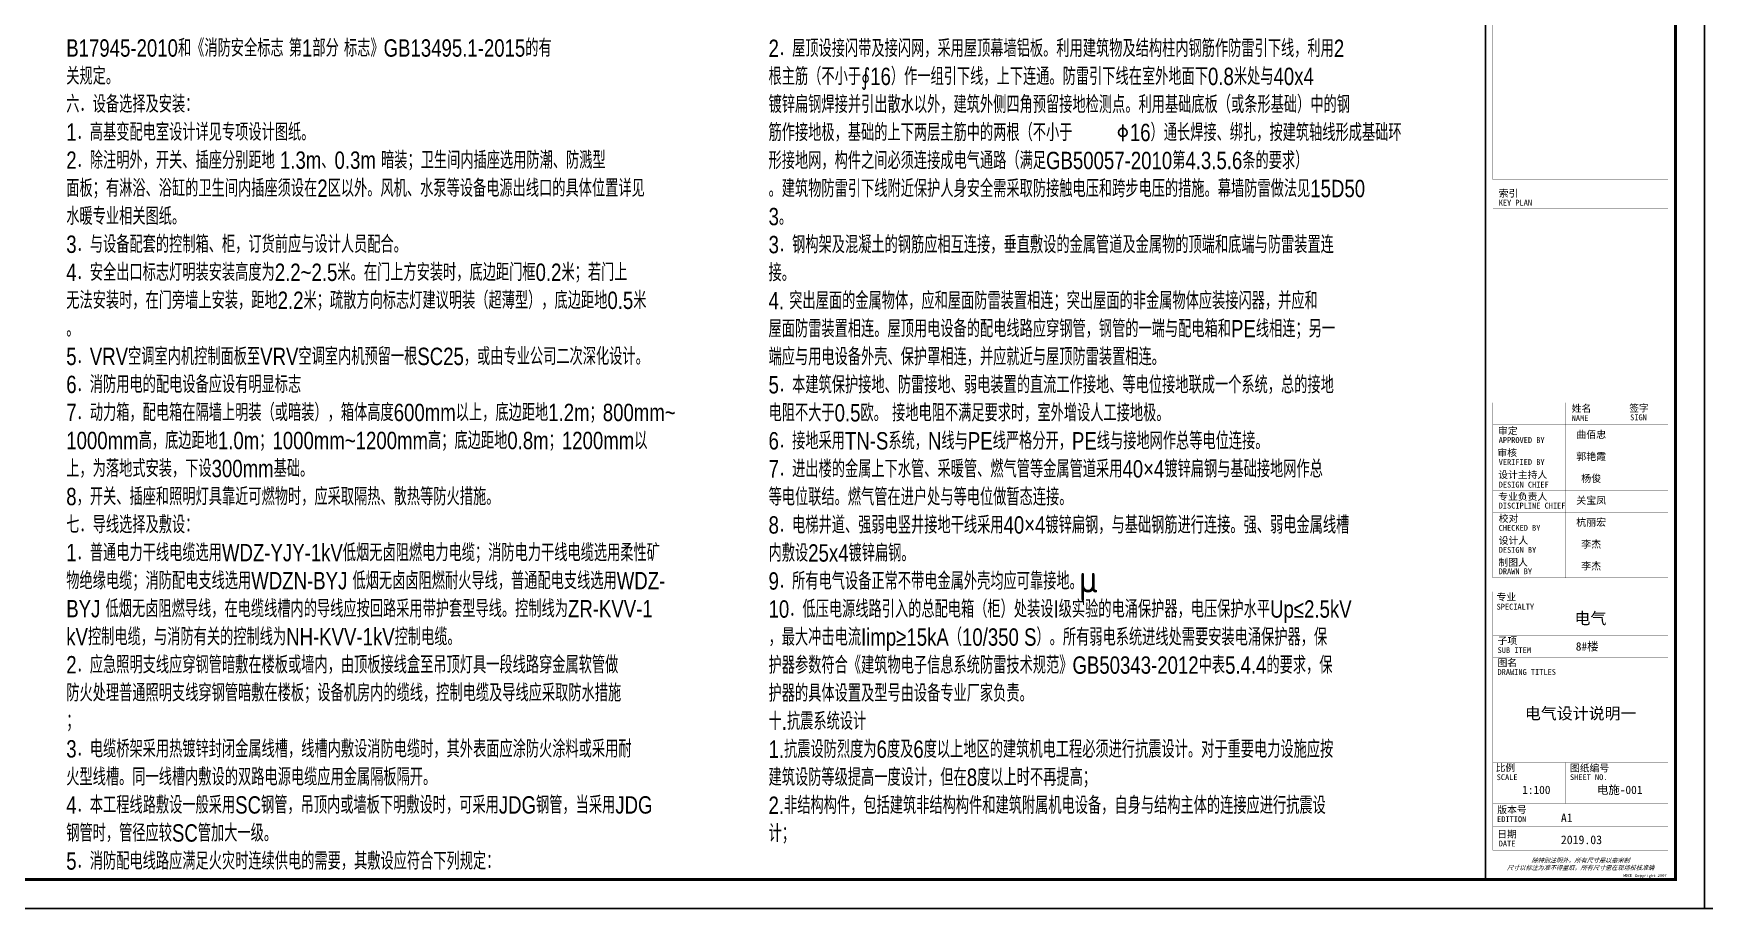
# Model space of a CAD drawing. Extents: x 337716 to 534539, y 642056 to 701458.
# Drawn here: x 393212 to 450439, y 642056 to 672025 of the extents above; entities that cross this region are included whole.
import ezdxf
from ezdxf.enums import TextEntityAlignment as Align

# ---------------------------------------------------------------- set-up
doc = ezdxf.new("R2010")
doc.units = 0
doc.header["$LTSCALE"] = 1000
doc.header["$MEASUREMENT"] = 0
doc.layers.get('0').update_dxf_attribs({"linetype": 'CONTINUOUS'})
for name, color, linetype in [('DIM-箱柜', 3, 'CONTINUOUS'), ('SHEET_LINE', 6, 'CONTINUOUS'), ('SHEET_TEXT', 7, 'CONTINUOUS'), ('TEL_TEXT', 3, 'CONTINUOUS'), ('TEL_TITLE', 7, 'CONTINUOUS'), ('字', 7, 'CONTINUOUS')]:
    doc.layers.add(name, color=color, linetype=linetype)
doc.layers.add('内审要求修改2.10', color=6, linetype='CONTINUOUS', plot=False)
doc.styles.add('_HZTXT', font='ROS', dxfattribs={"width": 0.8, "bigfont": 'JD'})
doc.styles.get("Standard").update_dxf_attribs({"font": 'gbenor.shx', "bigfont": 'gbcbig.shx'})
doc.styles.add('华文细黑', font='STXIHEI.TTF')

# ---------------------------------------------------------------- blocks, each defined once
blk = doc.blocks.new('WDCE Copyright200X')
at = {"const_width": 0.016}
blk.add_lwpolyline([(-10.59940458634446, 1.256125771104962, 0.9999999999999999), (-11.39940458634373, 1.256125771104962, 1)], format="xyb", close=True, dxfattribs=at)
at = {"style": '华文细黑'}
for s, p in [('WDCE ', (-11.46336867556965, 0.5)), ('     Copyright ', (-3.513135566328856, 0.5))]:
    blk.add_text(s, height=1, dxfattribs=at).set_placement(p, align=Align.BOTTOM_RIGHT)
blk.add_text('c', height=0.6000000000000001, dxfattribs=at).set_placement((-11.03913788745558, 1.346005004482322), align=Align.MIDDLE_CENTER)
blk.add_attdef('200X', text='', height=1, dxfattribs=at).set_placement((-0.4516160869134183, 0.5), align=Align.BOTTOM_RIGHT)
blk = doc.blocks.new('A$C51FB5BAD')
at = {"layer": 'SHEET_LINE', "const_width": 50}
blk.add_lwpolyline([(-6500, -57400), (0, -57400), (0, -6150), (-6500, -6150)], close=True, dxfattribs=at)
at = {"layer": 'SHEET_LINE'}
for points, const_width in [([(-6250, -15739.90927883727), (-6250, -33442.5692015125)], 4.999999999999995), ([(-6250, -33442.5692015125), (-250, -33442.5692015125), (-250, -15739.90927883727)], 4.999999999999995), ([(-5750, -32739.90927883727), (-750, -32739.90927883727)], 4.999999999999995), ([(-6250, -33442.5692015125), (-250, -33442.5692015125)], 4.999999999999995), ([(-6250, -34426.408000428), (-250, -34426.408000428)], 5), ([(-6250, -47073.79014326888), (-250, -47073.79014326865), (-250, -41073.79014326865), (-6250, -41073.79014326888), (-6250, -47073.79014326888)], 5), ([(-3750, -41073.79014326888), (-3750, -47073.79014326888)], 5), ([(-2000, -41073.79014326888), (-2000, -47073.79014326888)], 5), ([(-6250, -41823.79014326888), (-250, -41823.79014326865)], 5), ([(-6250, -42573.79014326888), (-250, -42573.79014326865)], 5), ([(-6250, -43323.79014326888), (-250, -43323.79014326865)], 5), ([(-6250, -44073.79014326888), (-250, -44073.79014326865)], 5), ([(-6250, -44823.79014326888), (-250, -44823.79014326888)], 5), ([(-6250, -45573.79014326888), (-250, -45573.79014326888)], 5), ([(-6250, -46323.79014326888), (-250, -46323.79014326888)], 5), ([(-6250, -47550), (-250, -47550), (-250, -56400), (-6250, -56400), (-6250, -47550)], 5), ([(-6250, -49050), (-250, -49050)], 5), ([(-6250, -49800), (-250, -49800)], 5), ([(-6250, -53400), (-250, -53400)], 5), ([(-3750, -53400), (-3750, -54800)], 5), ([(-6250, -54800), (-250, -54800)], 5), ([(-6250, -55600), (-250, -55600)], 5)]:
    blk.add_lwpolyline(points, dxfattribs=dict(at, const_width=const_width))
at = {"layer": 'SHEET_TEXT', "xscale": 100, "yscale": 100, "zscale": 100}
blk.add_blockref('WDCE Copyright200X', (-250, -57400), dxfattribs=at).add_auto_attribs({'200X': '2007'})
at = {"layer": 'SHEET_TEXT', "style": '华文细黑'}
for s, height, p in [('索引', 240, (-6049.999999999534, -33786.30141517287)), ('KEY PLAN', 200, (-6049.999999999534, -34126.408000428)), ('姓名', 240, (-3550.41412406601, -41152.59650176391)), ('签字', 240, (-1580.647144262679, -41143.17406290397)), ('NAME', 200, (-3549.999999999534, -41504.4060244537)), ('SIGN', 200, (-1549.999999999534, -41479.91331950552)), ('审定', 240, (-6072.919720873702, -41919.21080734837)), ('APPROVED BY', 200, (-6049.999999999534, -42255.84529553191)), ('审核', 240, (-6095.484962373506, -42670.63414406637)), ('设计主持人', 240, (-6067.762178376317, -43423.79014326888)), ('VERIFIED BY', 200, (-6049.999999999534, -43008.50553695508)), ('DESIGN CHIEF', 200, (-6049.999999999534, -43781.45898271468)), ('专业负责人', 240, (-6066.716142653488, -44173.79014326888)), ('DISCIPLINE CHIEF', 200, (-6049.999999999534, -44501.62229174003)), ('校对', 240, (-6049.999999999534, -44923.79014326888)), ('CHECKED BY', 200, (-6049.999999999534, -45262.91736291465)), ('设计人', 240, (-6049.999999999534, -45673.79014326888)), ('DESIGN BY', 200, (-6049.999999999534, -46016.76331991027)), ('制图人', 240, (-6060.586335487664, -46423.79014326888)), ('DRAWN BY', 200, (-6049.999999999534, -46750.22883194708)), ('SPECIALTY', 200, (-6123.055664503947, -47962.163692981)), ('专业', 240, (-6123.055664503947, -47607.42757251579)), ('子项', 240, (-6087.761322115548, -49108.08586076833)), ('SUB ITEM', 200, (-6087.761322115548, -49450)), ('DRAWING TITLES', 200, (-6090.551381231286, -50200)), ('图名', 240, (-6090.551381231286, -49859.48967789533)), ('比例', 240, (-6155.535357425455, -53457.82832167298)), ('图纸编号', 240, (-3610.272843154613, -53467.57815827429)), ('SCALE', 200, (-6118.59800124215, -53800)), ('SHEET NO.', 200, (-3610.272843154613, -53800)), ('版本号', 240, (-6100.421948333271, -54897.44591608248)), ('EDITION', 200, (-6106.149774414022, -55239.42180095962)), ('日期', 240, (-6100.421948333271, -55731.67351087392)), ('DATE', 200, (-6049.999999999534, -56073.64939575107))]:
    blk.add_text(s, height=height, dxfattribs=at).set_placement(p, align=Align.TOP_LEFT)
at = {"layer": 'SHEET_TEXT', "style": '华文细黑', "oblique": 20}
for s, p in [('除特别注明外，所有尺寸是以毫米制', (-3249.999999999534, -56749.99999999953)), ('尺寸以标注为准不得量取，所有尺寸需在现场校核准确', (-3249.999999999534, -56999.99999999953))]:
    blk.add_text(s, height=150, dxfattribs=at).set_placement(p, align=Align.MIDDLE_CENTER)
at = {"layer": '字', "style": '华文细黑'}
for s, p in [('A1', (-3920.827222017571, -55440.85934507404)), ('2019.03', (-3920.827222017571, -56193.45068578073))]:
    blk.add_text(s, height=296.2338064533867, dxfattribs=at).set_placement(p)
at = {"layer": '字', "insert": (-2908.361981191672, -48482.13615655457), "char_height": 400, "width": 78154.15673822165, "attachment_point": 5, "style": '华文细黑'}
blk.add_mtext('电气', dxfattribs=at)
blk = doc.blocks.new('SADF AGF AERG AER GER')
at = {"layer": 'DIM-箱柜'}
blk.add_lwpolyline([(-462149.7959025296, -1228514.088561067), (-378049.7959025296, -1228514.088561067), (-378049.7959025296, -1287914.088561067), (-462149.7959025296, -1287914.088561067)], close=True, dxfattribs=at)
blk = doc.blocks.new('A$C6873132B')
at = {"layer": 'DIM-箱柜'}
blk.add_blockref('SADF AGF AERG AER GER', (378049.7959025296, 1287914.088561068), dxfattribs=at)

msp = doc.modelspace()

# ---------------------------------------------------------------- linework, layer by layer
at = {"layer": 'TEL_TEXT', "color": 7}
msp.add_line((430517.9000590687, 668906.1248916688), (430517.9000590687, 668336.1248916688), dxfattribs=at)
msp.add_circle((430517.9000590687, 668636.1248916688), 144, dxfattribs=at)
at = {"layer": 'TEL_TITLE'}
for points in [[(366338.9079674156, 642055.7389126688), (450438.9079674156, 642055.7389126688), (450438.9079674156, 701455.7389126688), (366338.9079674156, 701455.7389126688)], [(450438.9079674156, 642055.7389126687), (534538.9079674156, 642055.7389126687), (534538.9079674156, 701455.7389126685), (450438.9079674156, 701455.7389126685)]]:
    msp.add_lwpolyline(points, close=True, dxfattribs=at)
at = {"layer": 'TEL_TITLE', "const_width": 100}
msp.add_lwpolyline([(368838.9079674156, 643055.7389126688), (449438.9079674156, 643055.7389126688), (449438.9079674156, 700455.7389126688), (368838.9079674156, 700455.7389126688)], close=True, dxfattribs=at)

# ---------------------------------------------------------------- block references
msp.add_blockref('A$C51FB5BAD', (449438.9079674156, 700455.7389126688))
at = {"layer": 'DIM-箱柜'}
for p in [(828488.7038699453, 1929969.827473736), (912588.7038699453, 1929969.827473736)]:
    msp.add_blockref('SADF AGF AERG AER GER', p, dxfattribs=at)
at = {"layer": '内审要求修改2.10'}
for p in [(450438.9079674156, 642055.7389126688), (534538.9079674156, 642055.7389126683)]:
    msp.add_blockref('A$C6873132B', p, dxfattribs=at)

# ---------------------------------------------------------------- texts
at = {"layer": 'SHEET_TEXT', "style": '华文细黑'}
for tag, p in [('曲佰忠', (446557.1334099199, 658410.3990265985)), ('郭艳霞', (446557.1334099199, 657660.3990265985)), ('杨俊', (446557.1334099199, 656910.3990265985)), ('关宝凤', (446557.1334099199, 656160.3990265985)), ('杭丽宏', (446557.1334099199, 655410.3990265985)), ('李杰', (446557.1334099199, 654660.3990265985)), ('李杰', (446557.1334099199, 653910.3990265985))]:
    msp.add_attdef(tag, text='', height=250, dxfattribs=at).set_placement(p, align=Align.TOP_CENTER)
at = {"layer": 'TEL_TEXT', "color": 7, "style": '_HZTXT', "width": 0.8}
for s, p in [('B17945-2010和《消防安全标志 第1部分 标志》GB13495.1-2015的有', (394336.1229676384, 671227.9733035942)), ('2．屋顶设接闪带及接闪网，采用屋顶幕墙铝板。利用建筑物及结构柱内钢筋作防雷引下线，利用2', (418385.7933180978, 671216.1248916688)), ('关规定。', (394336.1229676384, 670267.9733035942)), ('根主筋（不小于∮16）作一组引下线，上下连通。防雷引下线在室外地面下0.8米处与40x4', (418385.7933180978, 670256.1248916688)), ('六．设备选择及安装：', (394336.1229676384, 669307.9733035942)), ('镀锌扁钢焊接并引出散水以外，建筑外侧四角预留接地检测点。利用基础底板（或条形基础）中的钢', (418385.7933180978, 669296.1248916688)), ('1．高基变配电室设计详见专项设计图纸。', (394336.1229676384, 668347.9733035942)), ('筋作接地极，基础的上下两层主筋中的两根（不小于', (418385.7933180978, 668336.1248916688)), ('16）通长焊接、绑扎，按建筑轴线形成基础环', (430757.9000590687, 668336.1248916688)), ('2．除注明外，开关、插座分别距地 1.3m、0.3m 暗装；卫生间内插座选用防潮、防溅型', (394336.1229676384, 667387.9733035942)), ('形接地网，构件之间必须连接成电气通路（满足GB50057-2010第4.3.5.6条的要求）', (418385.7933180978, 667376.1248916688)), ('面板；有淋浴、浴缸的卫生间内插座须设在2区以外。风机、水泵等设备电源出线口的具体位置详见', (394336.1229676384, 666427.9733035942)), ('。建筑物防雷引下线附近保护人身安全需采取防接触电压和跨步电压的措施。幕墙防雷做法见15D50', (418385.7933180978, 666416.1248916688)), ('水暖专业相关图纸。', (394336.1229676384, 665467.9733035942)), ('3。', (418385.7933180978, 665456.1248916688)), ('3．与设备配套的控制箱、柜，订货前应与设计人员配合。', (394336.1229676384, 664507.9733035942)), ('3．钢构架及混凝土的钢筋应相互连接，垂直敷设的金属管道及金属物的顶端和底端与防雷装置连', (418385.7933180978, 664496.1248916688)), ('4．安全出口标志灯明装安装高度为2.2~2.5米。在门上方安装时，底边距门框0.2米；若门上', (394336.1229676384, 663547.9733035942)), ('接。', (418385.7933180978, 663536.1248916688)), ('无法安装时，在门旁墙上安装，距地2.2米；疏散方向标志灯建议明装（超薄型），底边距地0.5米', (394336.1229676384, 662587.9733035942)), ('4. 突出屋面的金属物体，应和屋面防雷装置相连；突出屋面的非金属物体应装接闪器，并应和', (418385.7933180978, 662576.1248916688)), ('屋面防雷装置相连。屋顶用电设备的配电线路应穿钢管，钢管的一端与配电箱和PE线相连；另一', (418385.7933180978, 661616.1248916688)), ('。', (394336.1229676384, 661627.9733035942)), ('5．VRV空调室内机控制面板至VRV空调室内机预留一根SC25，或由专业公司二次深化设计。', (394336.1229676384, 660667.9733035942)), ('端应与用电设备外壳、保护罩相连，并应就近与屋顶防雷装置相连。', (418385.7933180978, 660656.1248916688)), ('6．消防用电的配电设备应设有明显标志', (394336.1229676384, 659707.9733035942)), ('5．本建筑保护接地、防雷接地、弱电装置的直流工作接地、等电位接地联成一个系统，总的接地', (418385.7933180978, 659696.1248916688)), ('7．动力箱，配电箱在隔墙上明装（或暗装），箱体高度600mm以上，底边距地1.2m；800mm~', (394336.1229676384, 658747.9733035942)), ('电阻不大于0.5欧。 接地电阻不满足要求时，室外增设人工接地极。', (418385.7933180978, 658736.1248916688)), ('1000mm高，底边距地1.0m；1000mm~1200mm高；底边距地0.8m；1200mm以', (394336.1229676384, 657787.9733035942)), ('6．接地采用TN-S系统，N线与PE线严格分开，PE线与接地网作总等电位连接。', (418385.7933180978, 657776.1248916688)), ('上，为落地式安装，下设300mm基础。', (394336.1229676384, 656827.9733035942)), ('7．进出楼的金属上下水管、采暖管、燃气管等金属管道采用40×4镀锌扁钢与基础接地网作总', (418385.7933180978, 656816.1248916688)), ('8，开关、插座和照明灯具靠近可燃物时，应采取隔热、散热等防火措施。', (394336.1229676384, 655867.9733035942)), ('等电位联结。燃气管在进户处与等电位做暂态连接。', (418385.7933180978, 655856.1248916688)), ('七．导线选择及敷设：', (394336.1229676384, 654907.9733035942)), ('8．电梯井道、强弱电竖井接地干线采用40×4镀锌扁钢，与基础钢筋进行连接。强、弱电金属线槽', (418385.7933180978, 654896.1248916688)), ('1．普通电力干线电缆选用WDZ-YJY-1kV低烟无卤阻燃电力电缆；消防电力干线电缆选用柔性矿', (394336.1229676384, 653947.9733035942)), ('内敷设25x4镀锌扁钢。', (418385.7933180978, 653936.1248916688)), ('物绝缘电缆；消防配电支线选用WDZN-BYJ 低烟无卤卤阻燃耐火导线，普通配电支线选用WDZ-', (394336.1229676384, 652987.9733035942)), ('9．所有电气设备正常不带电金属外壳均应可靠接地。', (418385.7933180978, 652976.1248916688)), ('BYJ 低烟无卤阻燃导线，在电缆线槽内的导线应按回路采用带护套型导线。控制线为ZR-KVV-1', (394336.1229676384, 652027.9733035942)), ('10．低压电源线路引入的总配电箱（柜）处装设I级实验的电涌保护器，电压保护水平Up≤2.5kV', (418385.7933180978, 652016.1248916688)), ('kV控制电缆，与消防有关的控制线为NH-KVV-1kV控制电缆。', (394336.1229676384, 651067.9733035942)), ('，最大冲击电流Iimp≥15kA（10/350 S）。所有弱电系统进线处需要安装电涌保护器，保', (418385.7933180978, 651056.1248916688)), ('2．应急照明支线应穿钢管暗敷在楼板或墙内，由顶板接线盒至吊顶灯具一段线路穿金属软管做', (394336.1229676384, 650107.9733035942)), ('护器参数符合《建筑物电子信息系统防雷技术规范》GB50343-2012中表5.4.4的要求，保', (418385.7933180978, 650096.1248916688)), ('防火处理普通照明支线穿钢管暗敷在楼板；设备机房内的缆线，控制电缆及导线应采取防水措施', (394336.1229676384, 649147.9733035942)), ('护器的具体设置及型号由设备专业厂家负责。', (418385.7933180978, 649136.1248916688)), ('；', (394336.1229676384, 648187.9733035942)), ('十.抗震系统设计', (418385.7933180978, 648176.1248916688)), ('3．电缆桥架采用热镀锌封闭金属线槽，线槽内敷设消防电缆时，其外表面应涂防火涂料或采用耐', (394336.1229676384, 647227.9733035942)), ('1.抗震设防烈度为6度及6度以上地区的建筑机电工程必须进行抗震设计。对于重要电力设施应按', (418385.7933180978, 647216.1248916688)), ('火型线槽。同一线槽内敷设的双路电源电缆应用金属隔板隔开。', (394336.1229676384, 646267.9733035942)), ('建筑设防等级提高一度设计，但在8度以上时不再提高；', (418385.7933180978, 646256.1248916688)), ('4．本工程线路敷设一般采用SC钢管，吊顶内或墙板下明敷设时，可采用JDG钢管，当采用JDG', (394336.1229676384, 645307.9733035942)), ('2.非结构构件，包括建筑非结构构件和建筑附属机电设备，自身与结构主体的连接应进行抗震设', (418385.7933180978, 645296.1248916688)), ('钢管时，管径应较SC管加大一级。', (394336.1229676384, 644347.9733035942)), ('计；', (418385.7933180978, 644336.1248916688)), ('5．消防配电线路应满足火灾时连续供电的需要，其敷设应符合下列规定：', (394336.1229676384, 643387.9733035942))]:
    msp.add_text(s, height=595.3488372093024, dxfattribs=at).set_placement(p)
at = {"layer": 'TEL_TEXT'}
msp.add_text('μ', height=964.5390070921986, dxfattribs=at).set_placement((429011.8315819311, 652878.500771184))
at = {"layer": '字', "style": '华文细黑'}
for s, p in [('8#楼', (446029.5443506076, 650889.885853183)), ('1:100', (444191.4374659273, 645978.8016569224)), ('电施-001', (446756.7095970954, 645978.8016569224))]:
    msp.add_text(s, height=285.4257641921397, dxfattribs=at).set_placement(p)
at = {"layer": '字', "insert": (446195.5189554542, 648715.372160747), "char_height": 400, "width": 78154.15673822165, "attachment_point": 5, "style": '华文细黑'}
msp.add_mtext('电气设计说明一', dxfattribs=at)

doc.saveas('drawing.dxf')
